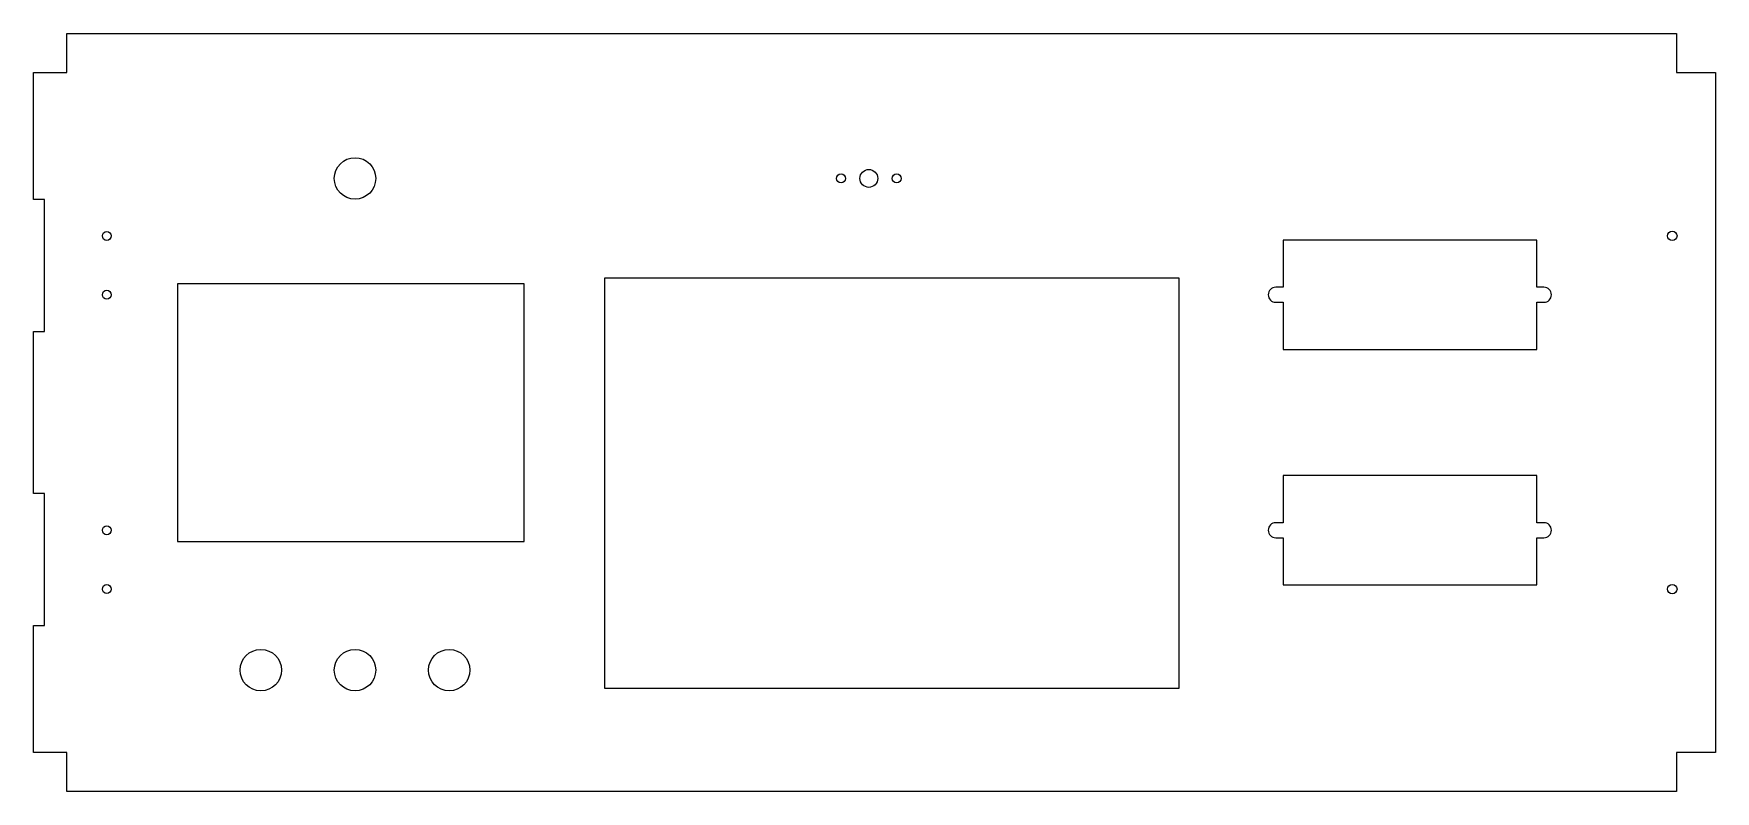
# Model space of a CAD drawing. Header units: inches. Extents: x -17.7 to 18, y -8 to 8.
import ezdxf

# ---------------------------------------------------------------- set-up
doc = ezdxf.new("R2010")
doc.units = ezdxf.units.IN
doc.header["$MEASUREMENT"] = 0

msp = doc.modelspace()

# ---------------------------------------------------------------- linework, layer by layer
at = {"color": 7, "linetype": 'Continuous', "lineweight": 25}
for p, q in [((-17.025, 7.22), (-17.025, 8.044)), ((-17.025, 8.044), (17.155, 8.044)), ((17.155, 8.044), (17.155, 7.22)), ((-17.729, 4.52), (-17.729, 7.22)), ((-17.729, 7.22), (-17.025, 7.22)), ((17.155, 7.22), (17.979, 7.22)), ((17.979, 7.22), (17.979, -7.22)), ((-17.499, 4.52), (-17.729, 4.52)), ((-17.499, 1.72), (-17.499, 4.52)), ((14.185, 3.66), (8.805, 3.66)), ((8.805, 3.66), (8.805, 2.66)), ((14.185, 2.66), (14.185, 3.66)), ((-7.315, 2.73), (-14.675, 2.73)), ((-14.675, 2.73), (-14.675, -2.74)), ((-7.315, -2.74), (-7.315, 2.73)), ((6.595, 2.85), (-5.605, 2.85)), ((-5.605, 2.85), (-5.605, -5.85)), ((6.595, -5.85), (6.595, 2.85)), ((8.805, 2.66), (8.645, 2.66)), ((14.338, 2.66), (14.185, 2.66)), ((8.645, 2.34), (8.805, 2.34)), ((8.805, 2.34), (8.805, 1.34)), ((14.185, 2.34), (14.338, 2.34)), ((14.185, 1.34), (14.185, 2.34)), ((-17.729, -1.72), (-17.729, 1.72)), ((-17.729, 1.72), (-17.499, 1.72)), ((8.805, 1.34), (14.185, 1.34)), ((14.185, -1.34), (8.805, -1.34)), ((8.805, -1.34), (8.805, -2.34)), ((14.185, -2.34), (14.185, -1.34)), ((-17.499, -1.72), (-17.729, -1.72)), ((-17.499, -4.52), (-17.499, -1.72)), ((8.805, -2.34), (8.645, -2.34)), ((14.338, -2.34), (14.185, -2.34)), ((-14.675, -2.74), (-7.315, -2.74)), ((8.645, -2.66), (8.805, -2.66)), ((8.805, -2.66), (8.805, -3.66)), ((14.185, -2.66), (14.338, -2.66)), ((14.185, -3.66), (14.185, -2.66)), ((8.805, -3.66), (14.185, -3.66)), ((-17.729, -7.22), (-17.729, -4.52)), ((-17.729, -4.52), (-17.499, -4.52)), ((-5.605, -5.85), (6.595, -5.85)), ((-17.025, -7.22), (-17.729, -7.22)), ((-17.025, -8.044), (-17.025, -7.22)), ((17.979, -7.22), (17.155, -7.22)), ((17.155, -7.22), (17.155, -8.044)), ((17.155, -8.044), (-17.025, -8.044))]:
    msp.add_line(p, q, dxfattribs=at)
for centre, radius in [((-10.905, 4.97), 0.44), ((-0.585, 4.97), 0.095), ((0.005, 4.97), 0.19), ((0.595, 4.97), 0.095), ((-16.175, 3.75), 0.095), ((17.065, 3.75), 0.1), ((-16.175, 2.5), 0.095), ((-16.175, -2.5), 0.095), ((-16.175, -3.75), 0.095), ((17.065, -3.75), 0.1), ((-12.905, -5.47), 0.44), ((-10.905, -5.47), 0.44), ((-8.905, -5.47), 0.44)]:
    msp.add_circle(centre, radius, dxfattribs=at)
for centre, start, end in [((8.645, 2.5), 90, 270), ((14.338, 2.5), 270, 90), ((8.645, -2.5), 90, 270), ((14.338, -2.5), 270, 90)]:
    msp.add_arc(centre, 0.16, start, end, dxfattribs=at)

doc.saveas('drawing.dxf')
